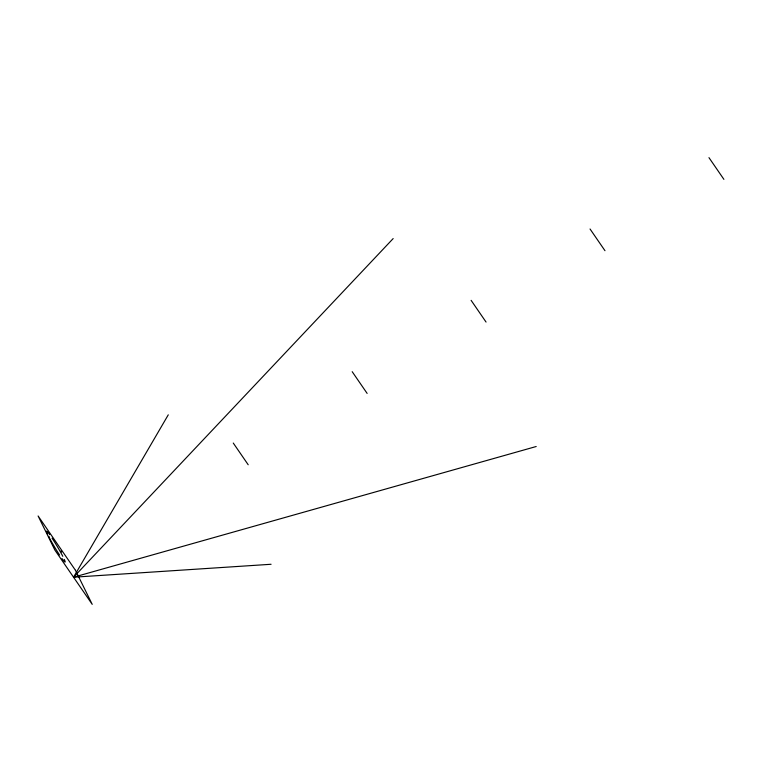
<?xml version="1.0" encoding="UTF-8"?>
<svg xmlns="http://www.w3.org/2000/svg" width="762" height="762" viewBox="0 0 762 762"><rect width="100%" height="100%" fill="white"/><g stroke="black" fill="none" stroke-linecap="round" stroke-linejoin="round"><path stroke-width="1.14" d="M168.278 414.823L73.552 577.215L271.082 564.271M393.163 238.573L73.552 577.215L536.2 446.513M48.873 536.877L49.159 537.429L48.568 536.315M47.368 533.771L46.768 532.4A18.012 1.295 59 0 1 49.349 534.2L49.673 534.676M61.979 558.517L62.303 558.984A18.012 1.295 59 0 0 64.884 560.794L64.284 559.413M708.965 157.639L723.9 179.356M590.036 228.991L604.98 250.708M471.116 300.342L486.051 322.059M352.196 371.694L367.132 393.411M233.267 443.046L248.202 464.763M52.064 538.172L53.569 540.477A18.012 1.295 59 0 1 62.541 555.831L62.779 556.317M59.588 555.022L58.083 552.707A18.012 1.295 59 0 1 49.111 537.362M61.027 550.802L61.646 552.069M75.438 570.252L38.1 515.969L54.883 550.078L92.221 604.361L75.438 570.252"/></g></svg>
